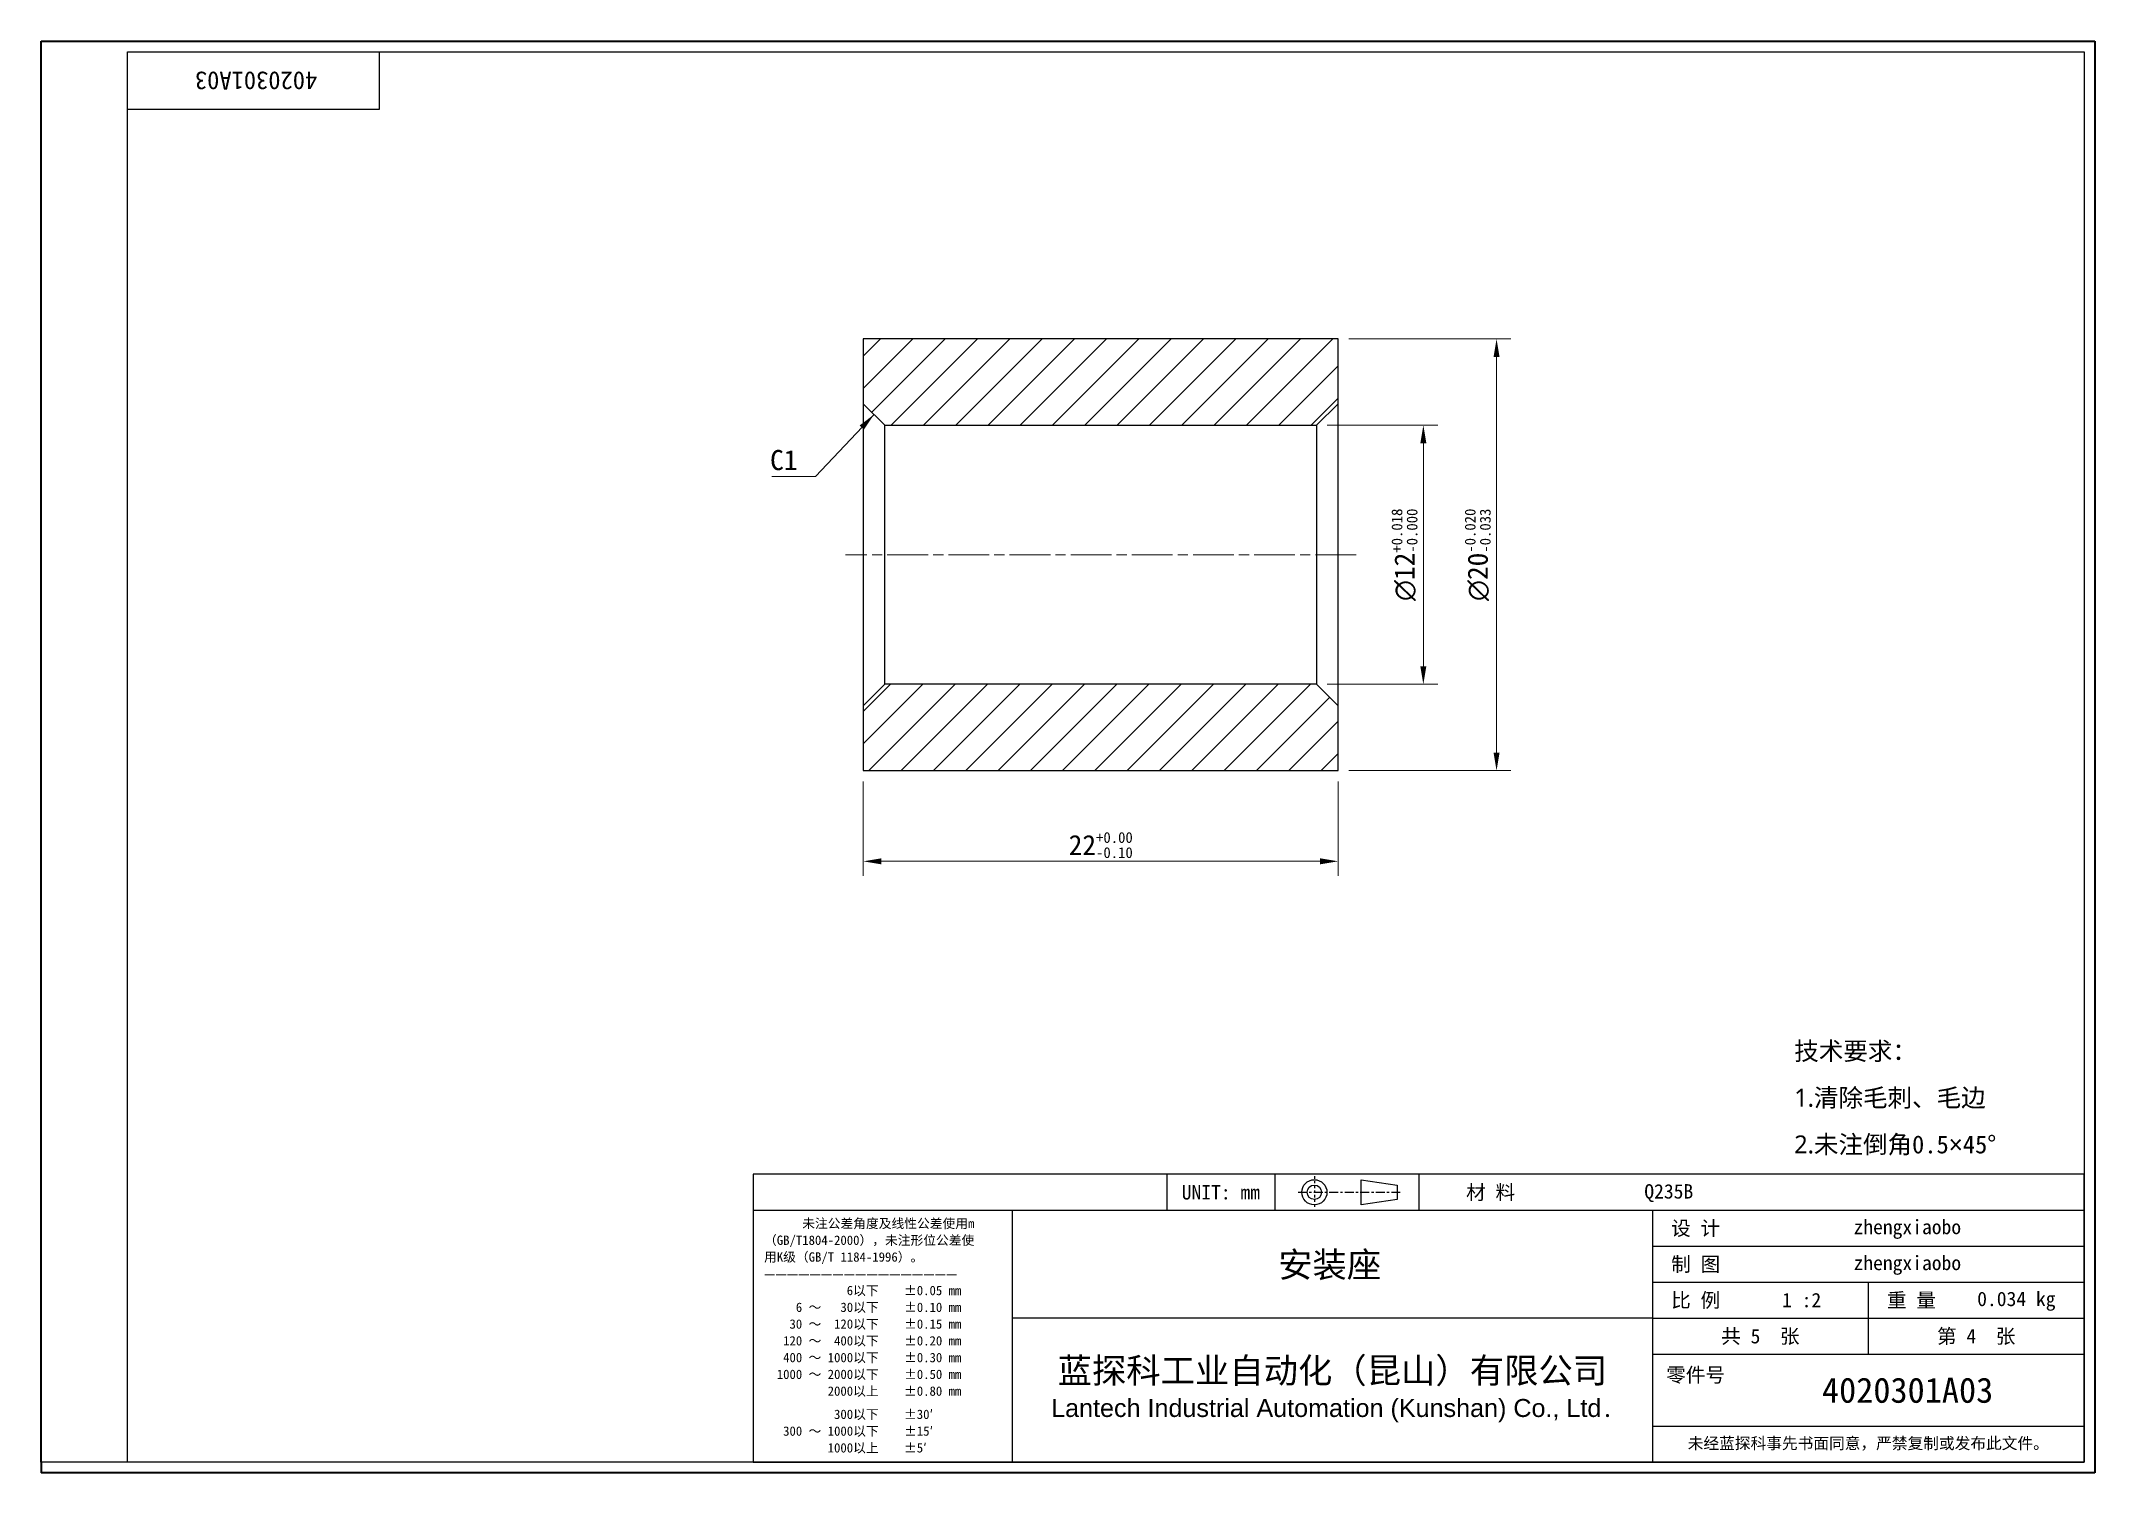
# Model space of a CAD drawing. Header units: millimetres. Extents: x 2 to 97.2, y 1.8 to 68.2.
import ezdxf
from ezdxf.enums import TextEntityAlignment as Align

# ---------------------------------------------------------------- set-up
doc = ezdxf.new("R2010")
doc.units = ezdxf.units.MM
doc.header["$LTSCALE"] = 0.333333
doc.linetypes.add('CHAIN', pattern=[0.3543, 0.2362, -0.0295, 0.0591, -0.0295])
for name, color, linetype, lineweight in [('1', 7, 'Continuous', 18), ('剖面线 (ISO)', 7, 'Continuous', 18), ('可见 (ISO)', 7, 'Continuous', 25), ('图框 (ISO)', 7, 'Continuous', 35), ('标题 (ISO)', 7, 'Continuous', 25)]:
    doc.layers.add(name, color=color, linetype=linetype, lineweight=lineweight)
for name, color, linetype, lineweight, true_color in [('中心线 (ISO)', 1, 'CHAIN', 18, 0xff0000), ('尺寸 (ISO)', 7, 'Continuous', 18, 0x008000), ('符号 (ISO)', 7, 'Continuous', 18, 0x008000)]:
    doc.layers.add(name, color=color, linetype=linetype, lineweight=lineweight, true_color=true_color)
doc.styles.add('文本样式164', font='SimSun.ttf')
doc.styles.add('文本样式165', font='SimSun.ttf')
doc.styles.add('文本样式74', font='SimSun.ttf')
doc.styles.add('最新国标', font='simfang.ttf')
doc.styles.add('注释文本 (ISO)', font='simfang.ttf')
doc.dimstyles.new('默认 (GB)', dxfattribs={"dimscale": 0.333333, "dimtxt": 2.8, "dimasz": 2.5, "dimexe": 2, "dimexo": 1.5, "dimgap": 0.5, "dimtad": 1, "dimtoh": 1, "dimdsep": 46, "dimtxsty": '最新国标', "dimcen": 0.09, "dimdle": 10, "dimclrd": 256, "dimclre": 256, "dimclrt": 256, "dimaunit": 1, "dimadec": 3, "dimazin": 2, "dimtfac": 0.535714, "dimtmove": 0, "dimatfit": 3, "dimfxl": 0, "dimtolj": 1, "dimtzin": 0, "dimlwd": -1, "dimlwe": -1, "dimarcsym": 0})
doc.dimstyles.new('默认 (GB)$7', dxfattribs={"dimscale": 0.333333, "dimtxt": 2.8, "dimasz": 2.5, "dimexe": 2, "dimexo": 1.5, "dimgap": 0.5, "dimtad": 1, "dimtoh": 1, "dimdsep": 46, "dimtxsty": '最新国标', "dimcen": 0.09, "dimdle": 10, "dimclrd": 256, "dimclre": 256, "dimclrt": 256, "dimaunit": 1, "dimadec": 3, "dimazin": 2, "dimtfac": 0.535714, "dimtmove": 0, "dimatfit": 3, "dimfxl": 0, "dimtolj": 1, "dimtzin": 0, "dimlwd": -1, "dimlwe": -1, "dimarcsym": 0})
pattern_1 = [(45, (0, 0), (-0.748355, 0.748355), [])]

# ---------------------------------------------------------------- blocks, each defined once
blk = doc.blocks.new('图框 最新国标')
at = {"layer": '图框 (ISO)'}
for p, q in [((6, 7), (6, 204.5)), ((6, 204.5), (291.5, 204.5)), ((291.5, 204.5), (291.5, 5.5)), ((6, 7), (6, 5.5)), ((6, 7), (6, 5.5)), ((291.5, 5.5), (6, 5.5))]:
    blk.add_line(p, q, dxfattribs=at)
at = {"layer": '图框 (ISO)', "color": 7, "linetype": 'Continuous', "lineweight": 25}
for p, q in [((18, 203), (290, 203)), ((18, 7), (18, 203)), ((18, 203), (290, 203)), ((53, 203), (53, 195)), ((290, 203), (290, 7)), ((290, 203), (290, 7)), ((53, 195), (18, 195)), ((290, 7), (6, 7)), ((290, 7), (18, 7))]:
    blk.add_line(p, q, dxfattribs=at)
at = {"layer": '图框 (ISO)', "style": '文本样式74'}
blk.add_attdef('零件代号_001', (44.39, 200.25), '', height=2.5, rotation=180, dxfattribs=at)
blk = doc.blocks.new('标题栏 最新国标')
at = {"layer": '标题 (ISO)'}
for p, q in [((381.98, -183.84), (196.98, -183.84)), ((196.98, -183.84), (196.98, -223.84)), ((254.48, -183.84), (254.48, -188.84)), ((269.48, -183.84), (269.48, -188.84)), ((281.48, -188.09), (281.48, -184.59)), ((281.48, -184.59), (286.48, -185.34)), ((286.48, -185.34), (286.48, -187.34)), ((289.48, -183.84), (289.48, -188.84)), ((381.98, -223.84), (381.98, -183.84)), ((383.48, -183.84), (383.48, -225.34)), ((286.48, -187.34), (281.48, -188.09)), ((196.98, -188.84), (381.98, -188.84)), ((232.98, -188.84), (232.98, -223.84)), ((321.98, -188.84), (321.98, -223.84)), ((321.98, -193.84), (381.98, -193.84)), ((321.98, -198.84), (381.98, -198.84)), ((351.98, -198.84), (351.98, -208.84)), ((321.98, -203.84), (232.98, -203.84)), ((321.98, -203.84), (381.98, -203.84)), ((321.98, -208.84), (381.98, -208.84)), ((321.98, -218.84), (381.98, -218.84)), ((196.98, -223.84), (381.98, -223.84)), ((383.48, -225.34), (196.98, -225.34))]:
    blk.add_line(p, q, dxfattribs=at)
at = {"layer": '标题 (ISO)', "linetype": 'CHAIN', "ltscale": 5.000333}
blk.add_line((274.98, -184.09), (274.98, -188.59), dxfattribs=at)
at = {"layer": '标题 (ISO)', "linetype": 'CHAIN', "ltscale": 15.834605}
blk.add_line((272.73, -186.34), (286.98, -186.34), dxfattribs=at)
at = {"layer": '标题 (ISO)'}
for radius in [1.75, 1]:
    blk.add_circle((274.98, -186.34), radius, dxfattribs=at)
at = {"layer": '1', "style": '文本样式164'}
for s, p in [('UNIT: mm', (261.98, -186.34)), ('材 料', (299.48, -186.34)), ('设 计', (327.98, -191.34)), ('制 图', (327.98, -196.34)), ('比 例', (327.98, -201.34)), ('重 量', (357.98, -201.34)), ('共 5  张', (336.98, -206.34)), ('第 4  张', (366.98, -206.34))]:
    blk.add_text(s, height=2, dxfattribs=at).set_placement(p, align=Align.MIDDLE_CENTER)
at = {"layer": '标题 (ISO)', "char_height": 2, "style": '注释文本 (ISO)'}
for s, insert, attachment_point, line_spacing_factor in [('{\\fSimSun|b0|i0|c134|p2;\\H0.65x;      未注公差角度及线性公差使用m\\P（GB/T1804-2000），未注形位公差使\\P用K级（GB/T 1184-1996）。\\P—————————————————\\P             6以下    ±0.05 mm\\P     6 ～   30以下    ±0.10 mm\\P    30 ～  120以下    ±0.15 mm\\P   120 ～  400以下    ±0.20 mm\\P   400 ～ 1000以下    ±0.30 mm\\P  1000 ～ 2000以下    ±0.50 mm\\P          2000以上    ±0.80 mm\\P\\H0.38462x;\\P\\H2.6x;           300以下    ±30′\\P   300 ～ 1000以下    ±15′\\P          1000以上    ±5′}', (198.48, -206.34), 4, 1.075116), ('{\\fMicrosoft YaHei|b0|i0|c134|p34;\\H1.75x;蓝探科工业自动化（昆山）有限公司\\P\\fArial|b0|i0|c0|p34;\\H0.71429x;Lantech Industrial Automation (Kunshan) Co., Ltd\\fFangSong|b0|i0|c134|p49;.\\H1.15195x; }', (277.48, -213.84), 5, 0.978695)]:
    blk.add_mtext(s, dxfattribs=dict(at, insert=insert, attachment_point=attachment_point, line_spacing_factor=line_spacing_factor))
at = {"layer": '标题 (ISO)', "attachment_point": 5, "style": '注释文本 (ISO)'}
for s, insert, char_height in [('\\fFangSong|b0|i0;零件号', (327.98, -211.84), 2), ('\\fSimSun|b0|i0;{\\H1.6000;未经蓝探科事先书面同意，严禁复制或发布此文件。}', (351.98, -221.34), 1.6)]:
    blk.add_mtext(s, dxfattribs=dict(at, insert=insert, char_height=char_height))
at = {"layer": '标题 (ISO)'}
for tag, p, height, style in [('材料_001', (320.84, -187.21), 2, '注释文本 (ISO)'), ('设计人_001', (349.92, -192.16), 2, '注释文本 (ISO)'), ('库存编号_001', (269.94, -198.15), 3.5, '文本样式165'), ('设计人_001', (349.92, -197.16), 2, '注释文本 (ISO)'), ('视图比例_001', (339.99, -202.33), 2, '注释文本 (ISO)'), ('质量\\P3;_001', (367.12, -202.16), 2, '注释文本 (ISO)'), ('零件代号_001', (345.54, -215.59), 3.5, '文本样式165')]:
    blk.add_attdef(tag, p, '', height=height, dxfattribs=dict(at, style=style))
blk = doc.blocks.new('*D5')
at = {"layer": 'Defpoints', "color": 0, "transparency": 16777216}
for p in [(61.099, 50.368), (66.049, 50.368), (61.099, 38.368)]:
    blk.add_point(p, dxfattribs=at)
at = {"layer": '尺寸 (ISO)', "color": 116, "true_color": 0x00803f, "transparency": 16777216}
for p, q in [((61.599, 50.368), (66.716, 50.368)), ((66.049, 39.201), (66.049, 49.534)), ((61.599, 38.368), (66.716, 38.368))]:
    blk.add_line(p, q, dxfattribs=at)
for points in [[(65.91, 49.534), (66.188, 49.534), (66.049, 50.368)], [(65.91, 39.201), (66.188, 39.201), (66.049, 38.368)]]:
    blk.add_solid(points, dxfattribs=at)
at = {"layer": '尺寸 (ISO)', "transparency": 16777216, "insert": (65.175, 44.368), "char_height": 0.93333, "attachment_point": 5, "rotation": 90, "style": '最新国标'}
blk.add_mtext('\\A1;{\\fAIGDT|b0|i0;\\ln}\\fFangSong|b0|i0;12{\\H0.5;\\S+0.018^ -0.000;}', dxfattribs=at)
blk = doc.blocks.new('*D6')
at = {"layer": 'Defpoints', "color": 0, "transparency": 16777216}
for p in [(62.099, 54.368), (62.099, 34.368), (69.441, 34.368)]:
    blk.add_point(p, dxfattribs=at)
at = {"layer": '尺寸 (ISO)', "color": 116, "true_color": 0x00803f, "transparency": 16777216}
for p, q in [((62.599, 54.368), (70.107, 54.368)), ((69.441, 53.534), (69.441, 35.201)), ((62.599, 34.368), (70.107, 34.368))]:
    blk.add_line(p, q, dxfattribs=at)
for points in [[(69.302, 53.534), (69.579, 53.534), (69.441, 54.368)], [(69.302, 35.201), (69.579, 35.201), (69.441, 34.368)]]:
    blk.add_solid(points, dxfattribs=at)
at = {"layer": '尺寸 (ISO)', "transparency": 16777216, "insert": (68.567, 44.368), "char_height": 0.93333, "attachment_point": 5, "rotation": 90, "style": '最新国标'}
blk.add_mtext('\\A1;\\fAIGDT|b0|i0;n\\fFangSong|b0|i0;20{\\H0.5;\\S-0.020^ -0.033;}', dxfattribs=at)
blk = doc.blocks.new('*D7')
at = {"layer": 'Defpoints', "color": 0, "transparency": 16777216}
for p in [(40.099, 34.368), (62.099, 34.368), (62.099, 30.167)]:
    blk.add_point(p, dxfattribs=at)
at = {"layer": '尺寸 (ISO)', "color": 116, "true_color": 0x00803f, "transparency": 16777216}
for p, q in [((40.099, 33.868), (40.099, 29.5)), ((62.099, 33.868), (62.099, 29.5)), ((40.933, 30.167), (61.266, 30.167))]:
    blk.add_line(p, q, dxfattribs=at)
for points in [[(40.933, 30.306), (40.933, 30.028), (40.099, 30.167)], [(61.266, 30.306), (61.266, 30.028), (62.099, 30.167)]]:
    blk.add_solid(points, dxfattribs=at)
at = {"layer": '尺寸 (ISO)', "transparency": 16777216, "insert": (51.099, 30.921), "char_height": 0.93333, "attachment_point": 5, "style": '最新国标'}
blk.add_mtext('\\A1;22{\\H0.5;\\S+0.00^ -0.10;}', dxfattribs=at)

msp = doc.modelspace()

# ---------------------------------------------------------------- hatches: boundary and pattern name
at = {"layer": '剖面线 (ISO)'}
h = msp.add_hatch(dxfattribs=at)
h.set_pattern_fill('ANSI31', color=256, scale=8.466667, style=0)
h.set_pattern_definition(pattern_1)
h.paths.add_polyline_path([(40.099, 51.368), (41.099, 50.368), (61.099, 50.368), (62.099, 51.368), (62.099, 54.368), (40.099, 54.368)])
h = msp.add_hatch(dxfattribs=at)
h.set_pattern_fill('ANSI31', color=256, scale=8.466667, style=0)
h.set_pattern_definition(pattern_1)
h.paths.add_polyline_path([(41.099, 38.368), (40.099, 37.368), (40.099, 34.368), (62.099, 34.368), (62.099, 37.368), (61.099, 38.368)])

# ---------------------------------------------------------------- linework, layer by layer
at = {"layer": '中心线 (ISO)', "ltscale": 23.990969}
msp.add_line((62.933, 44.368), (39.266, 44.368), dxfattribs=at)
at = {"layer": '可见 (ISO)'}
for p, q in [((62.099, 54.368), (40.099, 54.368)), ((40.099, 54.368), (40.099, 51.368)), ((62.099, 51.368), (62.099, 54.368)), ((40.099, 51.368), (41.099, 50.368)), ((40.099, 51.368), (40.099, 37.368)), ((61.099, 50.368), (62.099, 51.368)), ((62.099, 37.368), (62.099, 51.368)), ((41.099, 50.368), (61.099, 50.368)), ((41.099, 38.368), (41.099, 50.368)), ((61.099, 50.368), (61.099, 38.368)), ((41.099, 38.368), (40.099, 37.368)), ((61.099, 38.368), (41.099, 38.368)), ((62.099, 37.368), (61.099, 38.368)), ((40.099, 37.368), (40.099, 34.368)), ((62.099, 34.368), (62.099, 37.368)), ((40.099, 34.368), (62.099, 34.368))]:
    msp.add_line(p, q, dxfattribs=at)

# ---------------------------------------------------------------- block references
at = {"xscale": 0.3333333333333333, "yscale": 0.3333333333333333, "zscale": 0.3333333333333333}
msp.add_blockref('图框 最新国标', (0, 0), dxfattribs=at).add_auto_attribs({'零件代号_001': '4020301A03'})
ref = msp.add_blockref('标题栏 最新国标', (-30.661, 76.948), dxfattribs=dict(xscale=0.3333333333333333, yscale=0.3333333333333333, zscale=0.3333333333333333))
ref.add_attrib('零件代号_001', '4020301A03', (84.518, 5.083), dxfattribs={"layer": '标题 (ISO)', "height": 1.1667, "style": '文本样式165'})
ref.add_attrib('库存编号_001', '安装座', (59.321, 10.897), dxfattribs={"layer": '标题 (ISO)', "height": 1.1667, "style": '文本样式165'})
ref.add_attrib('质量\\P3;_001', '0.034 kg', (91.712, 9.561), dxfattribs={"layer": '标题 (ISO)', "height": 0.6667, "style": '注释文本 (ISO)'})
ref.add_attrib('视图比例_001', '1 :2', (82.67, 9.506), dxfattribs={"layer": '标题 (ISO)', "height": 0.6667, "style": '注释文本 (ISO)'})
ref.add_attrib('设计人_001', 'zhengxiaobo', (85.979, 12.894), dxfattribs={"layer": '标题 (ISO)', "height": 0.66667, "style": '注释文本 (ISO)'})
ref.add_attrib('设计人_001', 'zhengxiaobo', (85.979, 11.228), dxfattribs={"layer": '标题 (ISO)', "height": 0.66667, "style": '注释文本 (ISO)'})
ref.add_attrib('材料_001', 'Q235B', (76.287, 14.544), dxfattribs={"layer": '标题 (ISO)', "height": 0.6667, "style": '注释文本 (ISO)'})

# ---------------------------------------------------------------- texts
at = {"layer": '符号 (ISO)', "insert": (37.049, 49.224), "char_height": 0.9333, "attachment_point": 3, "style": '最新国标'}
msp.add_mtext('C1', dxfattribs=at)
at = {"layer": '符号 (ISO)', "insert": (83.235, 19.164), "char_height": 0.833333, "width": 11.61549, "attachment_point": 4, "line_spacing_factor": 1.556318, "style": '注释文本 (ISO)'}
msp.add_mtext('\\f仿宋_GB2312|b0|i0;{\\H0.8333;技术要求：\\P}\\fSegoe UI|b0|i0;{\\H0.8333;1.}\\f仿宋_GB2312|b0|i0;{\\H0.8333;清除毛刺、毛边\\P}\\fSegoe UI|b0|i0;{\\H0.8333;2.}\\f仿宋_GB2312|b0|i0;{\\H0.8333;未注倒角}\\fSimSun|b0|i0;{\\H0.8333;0.5}\\f??|b0|i0;{\\H0.8333;×}\\f仿宋_GB2312|b0|i0;{\\H0.8333;45}\\fSimSun|b0|i0;{\\H0.8333;°}', dxfattribs=at)

# ---------------------------------------------------------------- dimensions: what is measured, and where the dimension line sits
at = {"layer": '尺寸 (ISO)', "color": 116, "true_color": 0x00803f}
for base, p1, p2, angle, text, override, picture, middle in [((69.441, 34.368), (62.099, 54.368), (62.099, 34.368), 270, '\\fAIGDT|b0|i0;n\\fFangSong|b0|i0;<>', {"dimgap": 0.5, "dimtoh": 0, "dimdec": 2, "dimtol": 1, "dimlim": 0, "dimtp": -0.02, "dimtm": 0.033, "dimtdec": 3, "dimtofl": 0, "dimatfit": 1}, '*D6', (69.441, 44.368)), ((66.049, 50.368), (61.099, 38.368), (61.099, 50.368), 90, '{\\fAIGDT|b0|i0;\\ln}\\fFangSong|b0|i0;<>', {"dimgap": 0.5, "dimtoh": 0, "dimdec": 2, "dimtol": 1, "dimlim": 0, "dimtp": 0.018, "dimtm": 1e-09, "dimtdec": 3, "dimtofl": 0, "dimatfit": 1}, '*D5', (66.049, 44.368))]:
    dim = msp.add_linear_dim(base=base, p1=p1, p2=p2, angle=angle, text=text, dimstyle='默认 (GB)', override=override, dxfattribs=at)
    dim.commit()
    dim.dimension.update_dxf_attribs({"geometry": picture, "text_midpoint": middle, "dimtype": 160})
dim = msp.add_linear_dim(base=(62.099, 30.167), p1=(40.099, 34.368), p2=(62.099, 34.368), angle=180, dimstyle='默认 (GB)', override={"dimgap": 0.5, "dimtoh": 0, "dimdec": 2, "dimtol": 1, "dimlim": 0, "dimtp": 0, "dimtm": 0.1, "dimtdec": 2, "dimtofl": 0, "dimatfit": 1}, dxfattribs=at)
dim.commit()
dim.dimension.update_dxf_attribs({"geometry": '*D7', "text_midpoint": (51.099, 30.167), "dimtype": 160})

# ---------------------------------------------------------------- leaders
at = {"layer": '符号 (ISO)', "color": 116, "true_color": 0x00803f, "annotation_type": 0, "has_hookline": 1, "hookline_direction": 1, "text_width": 1.184}
msp.add_leader([(40.599, 50.868), (37.882, 47.996), (37.049, 47.996)], dimstyle='默认 (GB)$7', override={"dimgap": 0, "dimtad": 1}, dxfattribs=at)

doc.saveas('drawing.dxf')
